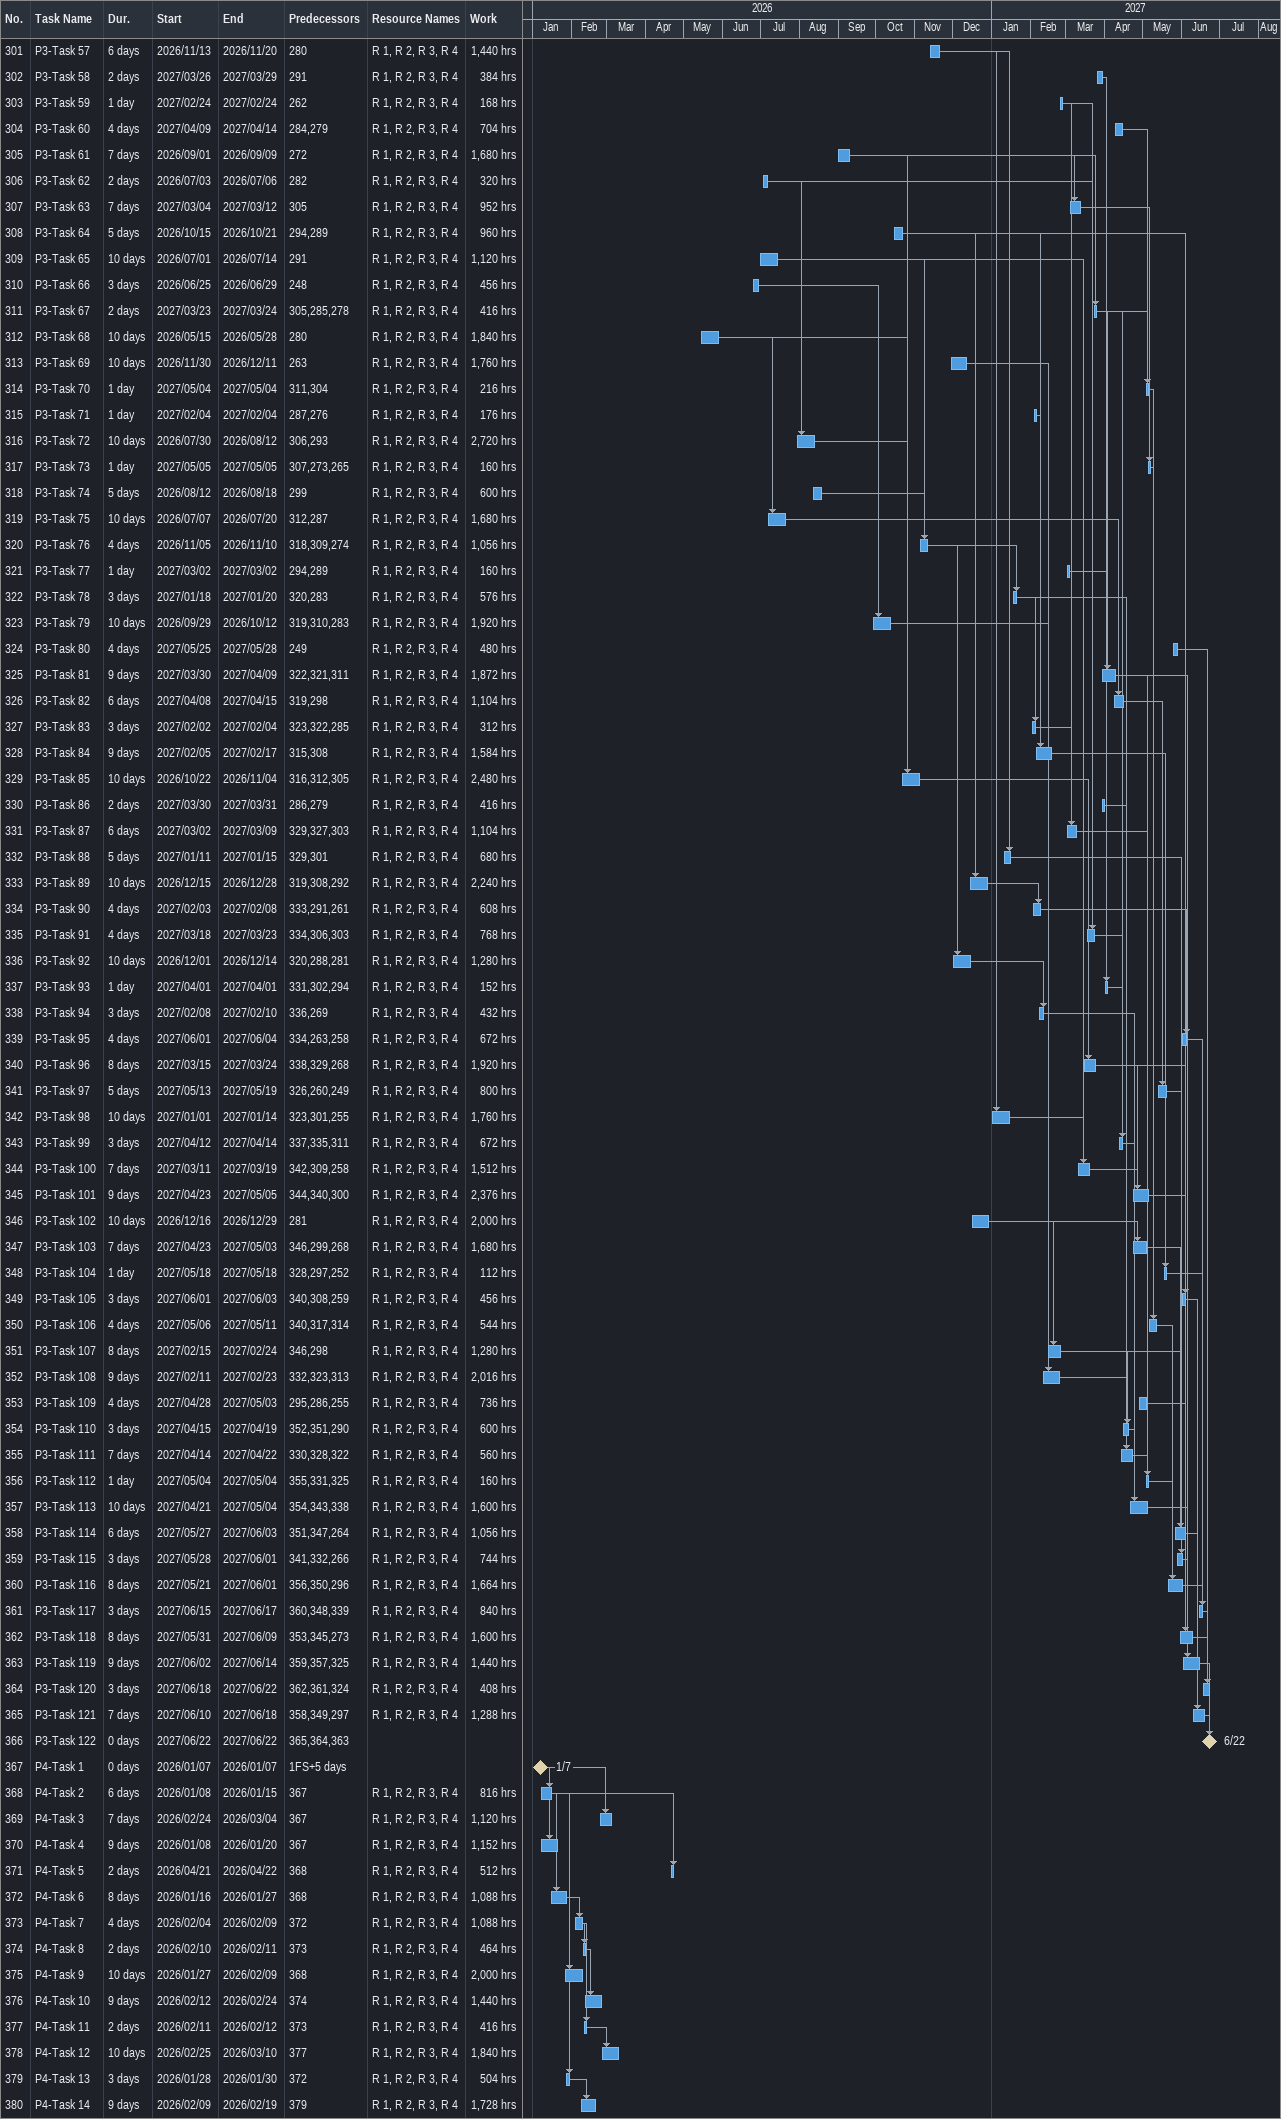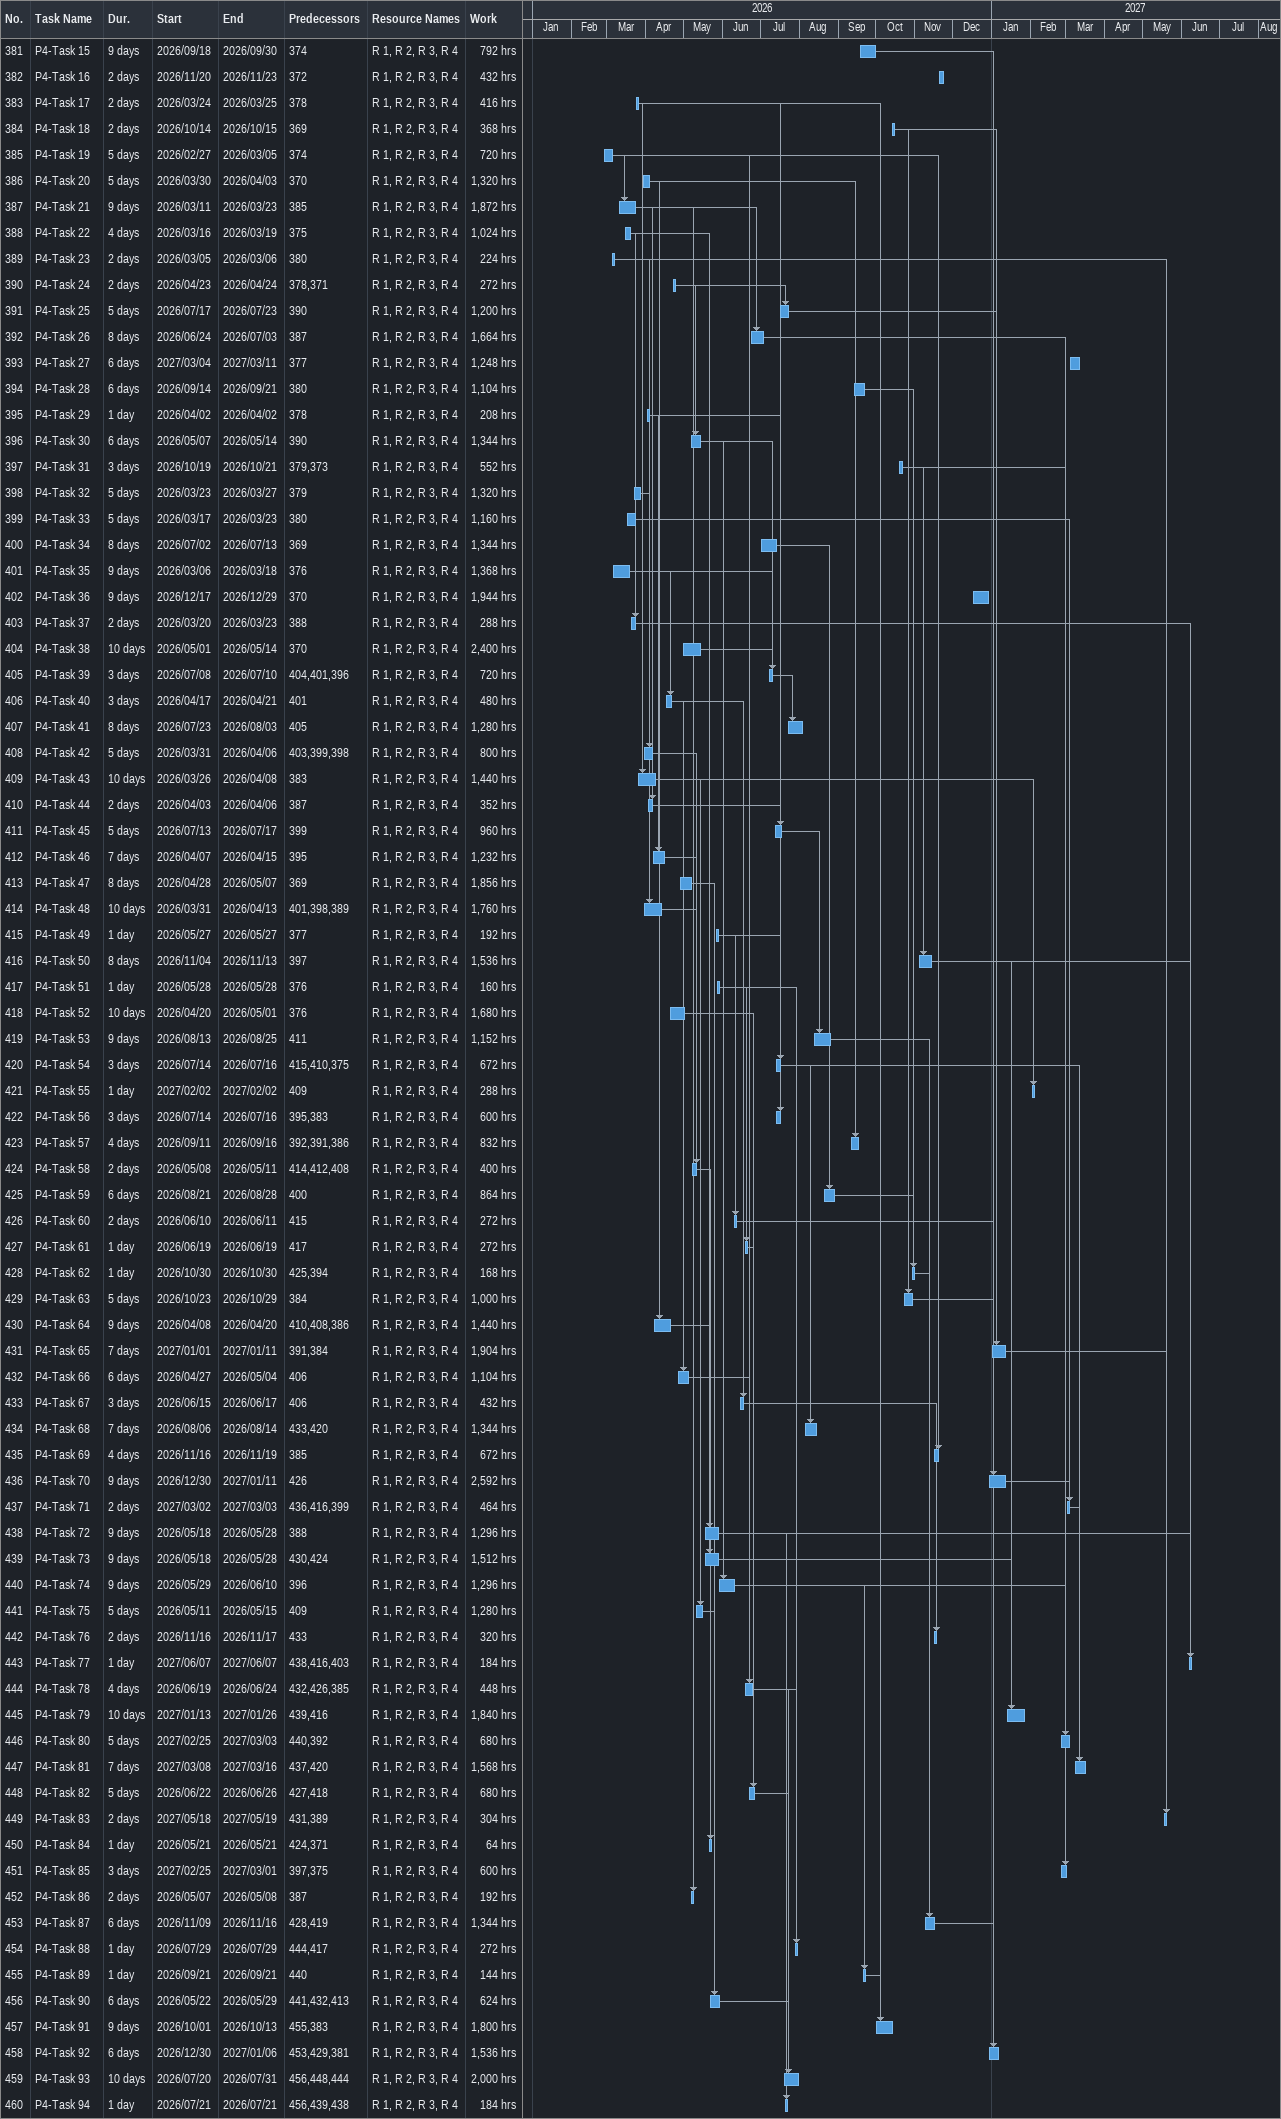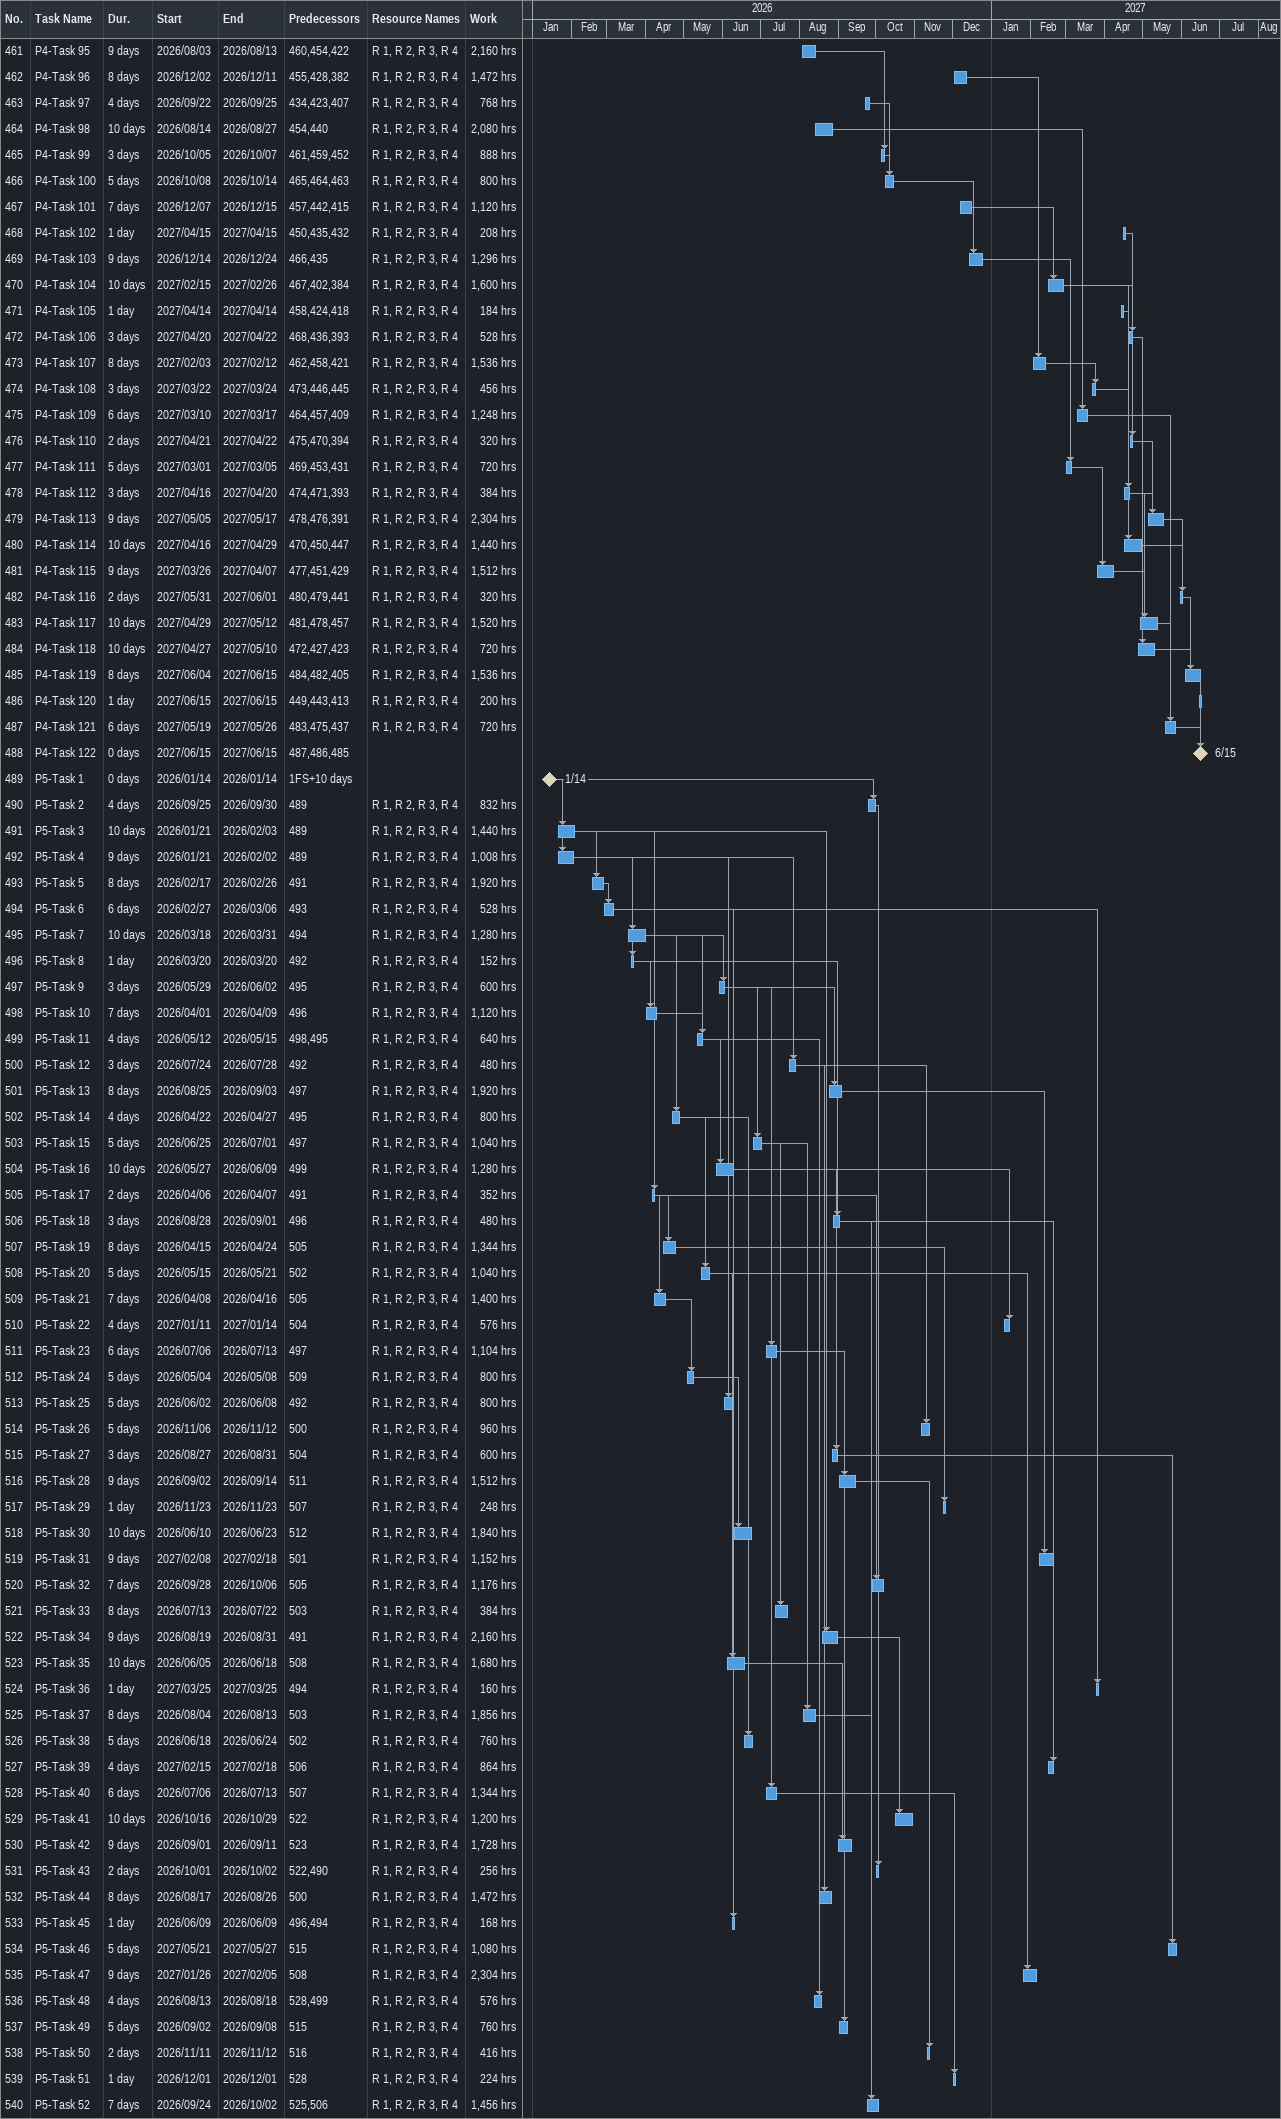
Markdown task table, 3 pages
| ID | Task | Duration | Start | Finish | Predecessors | Resources | Work (h) |
|---|---|---|---|---|---|---|---|
| 301 | P3-Task 57 | 6d | 2026-11-13 | 2026-11-20 | 280 | R 1, R 2, R 3, R 4 | 1440 |
| 302 | P3-Task 58 | 2d | 2027-03-26 | 2027-03-29 | 291 | R 1, R 2, R 3, R 4 | 384 |
| 303 | P3-Task 59 | 1d | 2027-02-24 | 2027-02-24 | 262 | R 1, R 2, R 3, R 4 | 168 |
| 304 | P3-Task 60 | 4d | 2027-04-09 | 2027-04-14 | 284, 279 | R 1, R 2, R 3, R 4 | 704 |
| 305 | P3-Task 61 | 7d | 2026-09-01 | 2026-09-09 | 272 | R 1, R 2, R 3, R 4 | 1680 |
| 306 | P3-Task 62 | 2d | 2026-07-03 | 2026-07-06 | 282 | R 1, R 2, R 3, R 4 | 320 |
| 307 | P3-Task 63 | 7d | 2027-03-04 | 2027-03-12 | 305 | R 1, R 2, R 3, R 4 | 952 |
| 308 | P3-Task 64 | 5d | 2026-10-15 | 2026-10-21 | 294, 289 | R 1, R 2, R 3, R 4 | 960 |
| 309 | P3-Task 65 | 10d | 2026-07-01 | 2026-07-14 | 291 | R 1, R 2, R 3, R 4 | 1120 |
| 310 | P3-Task 66 | 3d | 2026-06-25 | 2026-06-29 | 248 | R 1, R 2, R 3, R 4 | 456 |
| 311 | P3-Task 67 | 2d | 2027-03-23 | 2027-03-24 | 305, 285, 278 | R 1, R 2, R 3, R 4 | 416 |
| 312 | P3-Task 68 | 10d | 2026-05-15 | 2026-05-28 | 280 | R 1, R 2, R 3, R 4 | 1840 |
| 313 | P3-Task 69 | 10d | 2026-11-30 | 2026-12-11 | 263 | R 1, R 2, R 3, R 4 | 1760 |
| 314 | P3-Task 70 | 1d | 2027-05-04 | 2027-05-04 | 311, 304 | R 1, R 2, R 3, R 4 | 216 |
| 315 | P3-Task 71 | 1d | 2027-02-04 | 2027-02-04 | 287, 276 | R 1, R 2, R 3, R 4 | 176 |
| 316 | P3-Task 72 | 10d | 2026-07-30 | 2026-08-12 | 306, 293 | R 1, R 2, R 3, R 4 | 2720 |
| 317 | P3-Task 73 | 1d | 2027-05-05 | 2027-05-05 | 307, 273, 265 | R 1, R 2, R 3, R 4 | 160 |
| 318 | P3-Task 74 | 5d | 2026-08-12 | 2026-08-18 | 299 | R 1, R 2, R 3, R 4 | 600 |
| 319 | P3-Task 75 | 10d | 2026-07-07 | 2026-07-20 | 312, 287 | R 1, R 2, R 3, R 4 | 1680 |
| 320 | P3-Task 76 | 4d | 2026-11-05 | 2026-11-10 | 318, 309, 274 | R 1, R 2, R 3, R 4 | 1056 |
| 321 | P3-Task 77 | 1d | 2027-03-02 | 2027-03-02 | 294, 289 | R 1, R 2, R 3, R 4 | 160 |
| 322 | P3-Task 78 | 3d | 2027-01-18 | 2027-01-20 | 320, 283 | R 1, R 2, R 3, R 4 | 576 |
| 323 | P3-Task 79 | 10d | 2026-09-29 | 2026-10-12 | 319, 310, 283 | R 1, R 2, R 3, R 4 | 1920 |
| 324 | P3-Task 80 | 4d | 2027-05-25 | 2027-05-28 | 249 | R 1, R 2, R 3, R 4 | 480 |
| 325 | P3-Task 81 | 9d | 2027-03-30 | 2027-04-09 | 322, 321, 311 | R 1, R 2, R 3, R 4 | 1872 |
| 326 | P3-Task 82 | 6d | 2027-04-08 | 2027-04-15 | 319, 298 | R 1, R 2, R 3, R 4 | 1104 |
| 327 | P3-Task 83 | 3d | 2027-02-02 | 2027-02-04 | 323, 322, 285 | R 1, R 2, R 3, R 4 | 312 |
| 328 | P3-Task 84 | 9d | 2027-02-05 | 2027-02-17 | 315, 308 | R 1, R 2, R 3, R 4 | 1584 |
| 329 | P3-Task 85 | 10d | 2026-10-22 | 2026-11-04 | 316, 312, 305 | R 1, R 2, R 3, R 4 | 2480 |
| 330 | P3-Task 86 | 2d | 2027-03-30 | 2027-03-31 | 286, 279 | R 1, R 2, R 3, R 4 | 416 |
| 331 | P3-Task 87 | 6d | 2027-03-02 | 2027-03-09 | 329, 327, 303 | R 1, R 2, R 3, R 4 | 1104 |
| 332 | P3-Task 88 | 5d | 2027-01-11 | 2027-01-15 | 329, 301 | R 1, R 2, R 3, R 4 | 680 |
| 333 | P3-Task 89 | 10d | 2026-12-15 | 2026-12-28 | 319, 308, 292 | R 1, R 2, R 3, R 4 | 2240 |
| 334 | P3-Task 90 | 4d | 2027-02-03 | 2027-02-08 | 333, 291, 261 | R 1, R 2, R 3, R 4 | 608 |
| 335 | P3-Task 91 | 4d | 2027-03-18 | 2027-03-23 | 334, 306, 303 | R 1, R 2, R 3, R 4 | 768 |
| 336 | P3-Task 92 | 10d | 2026-12-01 | 2026-12-14 | 320, 288, 281 | R 1, R 2, R 3, R 4 | 1280 |
| 337 | P3-Task 93 | 1d | 2027-04-01 | 2027-04-01 | 331, 302, 294 | R 1, R 2, R 3, R 4 | 152 |
| 338 | P3-Task 94 | 3d | 2027-02-08 | 2027-02-10 | 336, 269 | R 1, R 2, R 3, R 4 | 432 |
| 339 | P3-Task 95 | 4d | 2027-06-01 | 2027-06-04 | 334, 263, 258 | R 1, R 2, R 3, R 4 | 672 |
| 340 | P3-Task 96 | 8d | 2027-03-15 | 2027-03-24 | 338, 329, 268 | R 1, R 2, R 3, R 4 | 1920 |
| 341 | P3-Task 97 | 5d | 2027-05-13 | 2027-05-19 | 326, 260, 249 | R 1, R 2, R 3, R 4 | 800 |
| 342 | P3-Task 98 | 10d | 2027-01-01 | 2027-01-14 | 323, 301, 255 | R 1, R 2, R 3, R 4 | 1760 |
| 343 | P3-Task 99 | 3d | 2027-04-12 | 2027-04-14 | 337, 335, 311 | R 1, R 2, R 3, R 4 | 672 |
| 344 | P3-Task 100 | 7d | 2027-03-11 | 2027-03-19 | 342, 309, 258 | R 1, R 2, R 3, R 4 | 1512 |
| 345 | P3-Task 101 | 9d | 2027-04-23 | 2027-05-05 | 344, 340, 300 | R 1, R 2, R 3, R 4 | 2376 |
| 346 | P3-Task 102 | 10d | 2026-12-16 | 2026-12-29 | 281 | R 1, R 2, R 3, R 4 | 2000 |
| 347 | P3-Task 103 | 7d | 2027-04-23 | 2027-05-03 | 346, 299, 268 | R 1, R 2, R 3, R 4 | 1680 |
| 348 | P3-Task 104 | 1d | 2027-05-18 | 2027-05-18 | 328, 297, 252 | R 1, R 2, R 3, R 4 | 112 |
| 349 | P3-Task 105 | 3d | 2027-06-01 | 2027-06-03 | 340, 308, 259 | R 1, R 2, R 3, R 4 | 456 |
| 350 | P3-Task 106 | 4d | 2027-05-06 | 2027-05-11 | 340, 317, 314 | R 1, R 2, R 3, R 4 | 544 |
| 351 | P3-Task 107 | 8d | 2027-02-15 | 2027-02-24 | 346, 298 | R 1, R 2, R 3, R 4 | 1280 |
| 352 | P3-Task 108 | 9d | 2027-02-11 | 2027-02-23 | 332, 323, 313 | R 1, R 2, R 3, R 4 | 2016 |
| 353 | P3-Task 109 | 4d | 2027-04-28 | 2027-05-03 | 295, 286, 255 | R 1, R 2, R 3, R 4 | 736 |
| 354 | P3-Task 110 | 3d | 2027-04-15 | 2027-04-19 | 352, 351, 290 | R 1, R 2, R 3, R 4 | 600 |
| 355 | P3-Task 111 | 7d | 2027-04-14 | 2027-04-22 | 330, 328, 322 | R 1, R 2, R 3, R 4 | 560 |
| 356 | P3-Task 112 | 1d | 2027-05-04 | 2027-05-04 | 355, 331, 325 | R 1, R 2, R 3, R 4 | 160 |
| 357 | P3-Task 113 | 10d | 2027-04-21 | 2027-05-04 | 354, 343, 338 | R 1, R 2, R 3, R 4 | 1600 |
| 358 | P3-Task 114 | 6d | 2027-05-27 | 2027-06-03 | 351, 347, 264 | R 1, R 2, R 3, R 4 | 1056 |
| 359 | P3-Task 115 | 3d | 2027-05-28 | 2027-06-01 | 341, 332, 266 | R 1, R 2, R 3, R 4 | 744 |
| 360 | P3-Task 116 | 8d | 2027-05-21 | 2027-06-01 | 356, 350, 296 | R 1, R 2, R 3, R 4 | 1664 |
| 361 | P3-Task 117 | 3d | 2027-06-15 | 2027-06-17 | 360, 348, 339 | R 1, R 2, R 3, R 4 | 840 |
| 362 | P3-Task 118 | 8d | 2027-05-31 | 2027-06-09 | 353, 345, 273 | R 1, R 2, R 3, R 4 | 1600 |
| 363 | P3-Task 119 | 9d | 2027-06-02 | 2027-06-14 | 359, 357, 325 | R 1, R 2, R 3, R 4 | 1440 |
| 364 | P3-Task 120 | 3d | 2027-06-18 | 2027-06-22 | 362, 361, 324 | R 1, R 2, R 3, R 4 | 408 |
| 365 | P3-Task 121 | 7d | 2027-06-10 | 2027-06-18 | 358, 349, 297 | R 1, R 2, R 3, R 4 | 1288 |
| 366 | P3-Task 122 | 0d | 2027-06-22 | 2027-06-22 | 365, 364, 363 |  |  |
| 367 | P4-Task 1 | 0d | 2026-01-07 | 2026-01-07 | 1FS+5d |  |  |
| 368 | P4-Task 2 | 6d | 2026-01-08 | 2026-01-15 | 367 | R 1, R 2, R 3, R 4 | 816 |
| 369 | P4-Task 3 | 7d | 2026-02-24 | 2026-03-04 | 367 | R 1, R 2, R 3, R 4 | 1120 |
| 370 | P4-Task 4 | 9d | 2026-01-08 | 2026-01-20 | 367 | R 1, R 2, R 3, R 4 | 1152 |
| 371 | P4-Task 5 | 2d | 2026-04-21 | 2026-04-22 | 368 | R 1, R 2, R 3, R 4 | 512 |
| 372 | P4-Task 6 | 8d | 2026-01-16 | 2026-01-27 | 368 | R 1, R 2, R 3, R 4 | 1088 |
| 373 | P4-Task 7 | 4d | 2026-02-04 | 2026-02-09 | 372 | R 1, R 2, R 3, R 4 | 1088 |
| 374 | P4-Task 8 | 2d | 2026-02-10 | 2026-02-11 | 373 | R 1, R 2, R 3, R 4 | 464 |
| 375 | P4-Task 9 | 10d | 2026-01-27 | 2026-02-09 | 368 | R 1, R 2, R 3, R 4 | 2000 |
| 376 | P4-Task 10 | 9d | 2026-02-12 | 2026-02-24 | 374 | R 1, R 2, R 3, R 4 | 1440 |
| 377 | P4-Task 11 | 2d | 2026-02-11 | 2026-02-12 | 373 | R 1, R 2, R 3, R 4 | 416 |
| 378 | P4-Task 12 | 10d | 2026-02-25 | 2026-03-10 | 377 | R 1, R 2, R 3, R 4 | 1840 |
| 379 | P4-Task 13 | 3d | 2026-01-28 | 2026-01-30 | 372 | R 1, R 2, R 3, R 4 | 504 |
| 380 | P4-Task 14 | 9d | 2026-02-09 | 2026-02-19 | 379 | R 1, R 2, R 3, R 4 | 1728 |
| 381 | P4-Task 15 | 9d | 2026-09-18 | 2026-09-30 | 374 | R 1, R 2, R 3, R 4 | 792 |
| 382 | P4-Task 16 | 2d | 2026-11-20 | 2026-11-23 | 372 | R 1, R 2, R 3, R 4 | 432 |
| 383 | P4-Task 17 | 2d | 2026-03-24 | 2026-03-25 | 378 | R 1, R 2, R 3, R 4 | 416 |
| 384 | P4-Task 18 | 2d | 2026-10-14 | 2026-10-15 | 369 | R 1, R 2, R 3, R 4 | 368 |
| 385 | P4-Task 19 | 5d | 2026-02-27 | 2026-03-05 | 374 | R 1, R 2, R 3, R 4 | 720 |
| 386 | P4-Task 20 | 5d | 2026-03-30 | 2026-04-03 | 370 | R 1, R 2, R 3, R 4 | 1320 |
| 387 | P4-Task 21 | 9d | 2026-03-11 | 2026-03-23 | 385 | R 1, R 2, R 3, R 4 | 1872 |
| 388 | P4-Task 22 | 4d | 2026-03-16 | 2026-03-19 | 375 | R 1, R 2, R 3, R 4 | 1024 |
| 389 | P4-Task 23 | 2d | 2026-03-05 | 2026-03-06 | 380 | R 1, R 2, R 3, R 4 | 224 |
| 390 | P4-Task 24 | 2d | 2026-04-23 | 2026-04-24 | 378, 371 | R 1, R 2, R 3, R 4 | 272 |
| 391 | P4-Task 25 | 5d | 2026-07-17 | 2026-07-23 | 390 | R 1, R 2, R 3, R 4 | 1200 |
| 392 | P4-Task 26 | 8d | 2026-06-24 | 2026-07-03 | 387 | R 1, R 2, R 3, R 4 | 1664 |
| 393 | P4-Task 27 | 6d | 2027-03-04 | 2027-03-11 | 377 | R 1, R 2, R 3, R 4 | 1248 |
| 394 | P4-Task 28 | 6d | 2026-09-14 | 2026-09-21 | 380 | R 1, R 2, R 3, R 4 | 1104 |
| 395 | P4-Task 29 | 1d | 2026-04-02 | 2026-04-02 | 378 | R 1, R 2, R 3, R 4 | 208 |
| 396 | P4-Task 30 | 6d | 2026-05-07 | 2026-05-14 | 390 | R 1, R 2, R 3, R 4 | 1344 |
| 397 | P4-Task 31 | 3d | 2026-10-19 | 2026-10-21 | 379, 373 | R 1, R 2, R 3, R 4 | 552 |
| 398 | P4-Task 32 | 5d | 2026-03-23 | 2026-03-27 | 379 | R 1, R 2, R 3, R 4 | 1320 |
| 399 | P4-Task 33 | 5d | 2026-03-17 | 2026-03-23 | 380 | R 1, R 2, R 3, R 4 | 1160 |
| 400 | P4-Task 34 | 8d | 2026-07-02 | 2026-07-13 | 369 | R 1, R 2, R 3, R 4 | 1344 |
| 401 | P4-Task 35 | 9d | 2026-03-06 | 2026-03-18 | 376 | R 1, R 2, R 3, R 4 | 1368 |
| 402 | P4-Task 36 | 9d | 2026-12-17 | 2026-12-29 | 370 | R 1, R 2, R 3, R 4 | 1944 |
| 403 | P4-Task 37 | 2d | 2026-03-20 | 2026-03-23 | 388 | R 1, R 2, R 3, R 4 | 288 |
| 404 | P4-Task 38 | 10d | 2026-05-01 | 2026-05-14 | 370 | R 1, R 2, R 3, R 4 | 2400 |
| 405 | P4-Task 39 | 3d | 2026-07-08 | 2026-07-10 | 404, 401, 396 | R 1, R 2, R 3, R 4 | 720 |
| 406 | P4-Task 40 | 3d | 2026-04-17 | 2026-04-21 | 401 | R 1, R 2, R 3, R 4 | 480 |
| 407 | P4-Task 41 | 8d | 2026-07-23 | 2026-08-03 | 405 | R 1, R 2, R 3, R 4 | 1280 |
| 408 | P4-Task 42 | 5d | 2026-03-31 | 2026-04-06 | 403, 399, 398 | R 1, R 2, R 3, R 4 | 800 |
| 409 | P4-Task 43 | 10d | 2026-03-26 | 2026-04-08 | 383 | R 1, R 2, R 3, R 4 | 1440 |
| 410 | P4-Task 44 | 2d | 2026-04-03 | 2026-04-06 | 387 | R 1, R 2, R 3, R 4 | 352 |
| 411 | P4-Task 45 | 5d | 2026-07-13 | 2026-07-17 | 399 | R 1, R 2, R 3, R 4 | 960 |
| 412 | P4-Task 46 | 7d | 2026-04-07 | 2026-04-15 | 395 | R 1, R 2, R 3, R 4 | 1232 |
| 413 | P4-Task 47 | 8d | 2026-04-28 | 2026-05-07 | 369 | R 1, R 2, R 3, R 4 | 1856 |
| 414 | P4-Task 48 | 10d | 2026-03-31 | 2026-04-13 | 401, 398, 389 | R 1, R 2, R 3, R 4 | 1760 |
| 415 | P4-Task 49 | 1d | 2026-05-27 | 2026-05-27 | 377 | R 1, R 2, R 3, R 4 | 192 |
| 416 | P4-Task 50 | 8d | 2026-11-04 | 2026-11-13 | 397 | R 1, R 2, R 3, R 4 | 1536 |
| 417 | P4-Task 51 | 1d | 2026-05-28 | 2026-05-28 | 376 | R 1, R 2, R 3, R 4 | 160 |
| 418 | P4-Task 52 | 10d | 2026-04-20 | 2026-05-01 | 376 | R 1, R 2, R 3, R 4 | 1680 |
| 419 | P4-Task 53 | 9d | 2026-08-13 | 2026-08-25 | 411 | R 1, R 2, R 3, R 4 | 1152 |
| 420 | P4-Task 54 | 3d | 2026-07-14 | 2026-07-16 | 415, 410, 375 | R 1, R 2, R 3, R 4 | 672 |
| 421 | P4-Task 55 | 1d | 2027-02-02 | 2027-02-02 | 409 | R 1, R 2, R 3, R 4 | 288 |
| 422 | P4-Task 56 | 3d | 2026-07-14 | 2026-07-16 | 395, 383 | R 1, R 2, R 3, R 4 | 600 |
| 423 | P4-Task 57 | 4d | 2026-09-11 | 2026-09-16 | 392, 391, 386 | R 1, R 2, R 3, R 4 | 832 |
| 424 | P4-Task 58 | 2d | 2026-05-08 | 2026-05-11 | 414, 412, 408 | R 1, R 2, R 3, R 4 | 400 |
| 425 | P4-Task 59 | 6d | 2026-08-21 | 2026-08-28 | 400 | R 1, R 2, R 3, R 4 | 864 |
| 426 | P4-Task 60 | 2d | 2026-06-10 | 2026-06-11 | 415 | R 1, R 2, R 3, R 4 | 272 |
| 427 | P4-Task 61 | 1d | 2026-06-19 | 2026-06-19 | 417 | R 1, R 2, R 3, R 4 | 272 |
| 428 | P4-Task 62 | 1d | 2026-10-30 | 2026-10-30 | 425, 394 | R 1, R 2, R 3, R 4 | 168 |
| 429 | P4-Task 63 | 5d | 2026-10-23 | 2026-10-29 | 384 | R 1, R 2, R 3, R 4 | 1000 |
| 430 | P4-Task 64 | 9d | 2026-04-08 | 2026-04-20 | 410, 408, 386 | R 1, R 2, R 3, R 4 | 1440 |
| 431 | P4-Task 65 | 7d | 2027-01-01 | 2027-01-11 | 391, 384 | R 1, R 2, R 3, R 4 | 1904 |
| 432 | P4-Task 66 | 6d | 2026-04-27 | 2026-05-04 | 406 | R 1, R 2, R 3, R 4 | 1104 |
| 433 | P4-Task 67 | 3d | 2026-06-15 | 2026-06-17 | 406 | R 1, R 2, R 3, R 4 | 432 |
| 434 | P4-Task 68 | 7d | 2026-08-06 | 2026-08-14 | 433, 420 | R 1, R 2, R 3, R 4 | 1344 |
| 435 | P4-Task 69 | 4d | 2026-11-16 | 2026-11-19 | 385 | R 1, R 2, R 3, R 4 | 672 |
| 436 | P4-Task 70 | 9d | 2026-12-30 | 2027-01-11 | 426 | R 1, R 2, R 3, R 4 | 2592 |
| 437 | P4-Task 71 | 2d | 2027-03-02 | 2027-03-03 | 436, 416, 399 | R 1, R 2, R 3, R 4 | 464 |
| 438 | P4-Task 72 | 9d | 2026-05-18 | 2026-05-28 | 388 | R 1, R 2, R 3, R 4 | 1296 |
| 439 | P4-Task 73 | 9d | 2026-05-18 | 2026-05-28 | 430, 424 | R 1, R 2, R 3, R 4 | 1512 |
| 440 | P4-Task 74 | 9d | 2026-05-29 | 2026-06-10 | 396 | R 1, R 2, R 3, R 4 | 1296 |
| 441 | P4-Task 75 | 5d | 2026-05-11 | 2026-05-15 | 409 | R 1, R 2, R 3, R 4 | 1280 |
| 442 | P4-Task 76 | 2d | 2026-11-16 | 2026-11-17 | 433 | R 1, R 2, R 3, R 4 | 320 |
| 443 | P4-Task 77 | 1d | 2027-06-07 | 2027-06-07 | 438, 416, 403 | R 1, R 2, R 3, R 4 | 184 |
| 444 | P4-Task 78 | 4d | 2026-06-19 | 2026-06-24 | 432, 426, 385 | R 1, R 2, R 3, R 4 | 448 |
| 445 | P4-Task 79 | 10d | 2027-01-13 | 2027-01-26 | 439, 416 | R 1, R 2, R 3, R 4 | 1840 |
| 446 | P4-Task 80 | 5d | 2027-02-25 | 2027-03-03 | 440, 392 | R 1, R 2, R 3, R 4 | 680 |
| 447 | P4-Task 81 | 7d | 2027-03-08 | 2027-03-16 | 437, 420 | R 1, R 2, R 3, R 4 | 1568 |
| 448 | P4-Task 82 | 5d | 2026-06-22 | 2026-06-26 | 427, 418 | R 1, R 2, R 3, R 4 | 680 |
| 449 | P4-Task 83 | 2d | 2027-05-18 | 2027-05-19 | 431, 389 | R 1, R 2, R 3, R 4 | 304 |
| 450 | P4-Task 84 | 1d | 2026-05-21 | 2026-05-21 | 424, 371 | R 1, R 2, R 3, R 4 | 64 |
| 451 | P4-Task 85 | 3d | 2027-02-25 | 2027-03-01 | 397, 375 | R 1, R 2, R 3, R 4 | 600 |
| 452 | P4-Task 86 | 2d | 2026-05-07 | 2026-05-08 | 387 | R 1, R 2, R 3, R 4 | 192 |
| 453 | P4-Task 87 | 6d | 2026-11-09 | 2026-11-16 | 428, 419 | R 1, R 2, R 3, R 4 | 1344 |
| 454 | P4-Task 88 | 1d | 2026-07-29 | 2026-07-29 | 444, 417 | R 1, R 2, R 3, R 4 | 272 |
| 455 | P4-Task 89 | 1d | 2026-09-21 | 2026-09-21 | 440 | R 1, R 2, R 3, R 4 | 144 |
| 456 | P4-Task 90 | 6d | 2026-05-22 | 2026-05-29 | 441, 432, 413 | R 1, R 2, R 3, R 4 | 624 |
| 457 | P4-Task 91 | 9d | 2026-10-01 | 2026-10-13 | 455, 383 | R 1, R 2, R 3, R 4 | 1800 |
| 458 | P4-Task 92 | 6d | 2026-12-30 | 2027-01-06 | 453, 429, 381 | R 1, R 2, R 3, R 4 | 1536 |
| 459 | P4-Task 93 | 10d | 2026-07-20 | 2026-07-31 | 456, 448, 444 | R 1, R 2, R 3, R 4 | 2000 |
| 460 | P4-Task 94 | 1d | 2026-07-21 | 2026-07-21 | 456, 439, 438 | R 1, R 2, R 3, R 4 | 184 |
| 461 | P4-Task 95 | 9d | 2026-08-03 | 2026-08-13 | 460, 454, 422 | R 1, R 2, R 3, R 4 | 2160 |
| 462 | P4-Task 96 | 8d | 2026-12-02 | 2026-12-11 | 455, 428, 382 | R 1, R 2, R 3, R 4 | 1472 |
| 463 | P4-Task 97 | 4d | 2026-09-22 | 2026-09-25 | 434, 423, 407 | R 1, R 2, R 3, R 4 | 768 |
| 464 | P4-Task 98 | 10d | 2026-08-14 | 2026-08-27 | 454, 440 | R 1, R 2, R 3, R 4 | 2080 |
| 465 | P4-Task 99 | 3d | 2026-10-05 | 2026-10-07 | 461, 459, 452 | R 1, R 2, R 3, R 4 | 888 |
| 466 | P4-Task 100 | 5d | 2026-10-08 | 2026-10-14 | 465, 464, 463 | R 1, R 2, R 3, R 4 | 800 |
| 467 | P4-Task 101 | 7d | 2026-12-07 | 2026-12-15 | 457, 442, 415 | R 1, R 2, R 3, R 4 | 1120 |
| 468 | P4-Task 102 | 1d | 2027-04-15 | 2027-04-15 | 450, 435, 432 | R 1, R 2, R 3, R 4 | 208 |
| 469 | P4-Task 103 | 9d | 2026-12-14 | 2026-12-24 | 466, 435 | R 1, R 2, R 3, R 4 | 1296 |
| 470 | P4-Task 104 | 10d | 2027-02-15 | 2027-02-26 | 467, 402, 384 | R 1, R 2, R 3, R 4 | 1600 |
| 471 | P4-Task 105 | 1d | 2027-04-14 | 2027-04-14 | 458, 424, 418 | R 1, R 2, R 3, R 4 | 184 |
| 472 | P4-Task 106 | 3d | 2027-04-20 | 2027-04-22 | 468, 436, 393 | R 1, R 2, R 3, R 4 | 528 |
| 473 | P4-Task 107 | 8d | 2027-02-03 | 2027-02-12 | 462, 458, 421 | R 1, R 2, R 3, R 4 | 1536 |
| 474 | P4-Task 108 | 3d | 2027-03-22 | 2027-03-24 | 473, 446, 445 | R 1, R 2, R 3, R 4 | 456 |
| 475 | P4-Task 109 | 6d | 2027-03-10 | 2027-03-17 | 464, 457, 409 | R 1, R 2, R 3, R 4 | 1248 |
| 476 | P4-Task 110 | 2d | 2027-04-21 | 2027-04-22 | 475, 470, 394 | R 1, R 2, R 3, R 4 | 320 |
| 477 | P4-Task 111 | 5d | 2027-03-01 | 2027-03-05 | 469, 453, 431 | R 1, R 2, R 3, R 4 | 720 |
| 478 | P4-Task 112 | 3d | 2027-04-16 | 2027-04-20 | 474, 471, 393 | R 1, R 2, R 3, R 4 | 384 |
| 479 | P4-Task 113 | 9d | 2027-05-05 | 2027-05-17 | 478, 476, 391 | R 1, R 2, R 3, R 4 | 2304 |
| 480 | P4-Task 114 | 10d | 2027-04-16 | 2027-04-29 | 470, 450, 447 | R 1, R 2, R 3, R 4 | 1440 |
| 481 | P4-Task 115 | 9d | 2027-03-26 | 2027-04-07 | 477, 451, 429 | R 1, R 2, R 3, R 4 | 1512 |
| 482 | P4-Task 116 | 2d | 2027-05-31 | 2027-06-01 | 480, 479, 441 | R 1, R 2, R 3, R 4 | 320 |
| 483 | P4-Task 117 | 10d | 2027-04-29 | 2027-05-12 | 481, 478, 457 | R 1, R 2, R 3, R 4 | 1520 |
| 484 | P4-Task 118 | 10d | 2027-04-27 | 2027-05-10 | 472, 427, 423 | R 1, R 2, R 3, R 4 | 720 |
| 485 | P4-Task 119 | 8d | 2027-06-04 | 2027-06-15 | 484, 482, 405 | R 1, R 2, R 3, R 4 | 1536 |
| 486 | P4-Task 120 | 1d | 2027-06-15 | 2027-06-15 | 449, 443, 413 | R 1, R 2, R 3, R 4 | 200 |
| 487 | P4-Task 121 | 6d | 2027-05-19 | 2027-05-26 | 483, 475, 437 | R 1, R 2, R 3, R 4 | 720 |
| 488 | P4-Task 122 | 0d | 2027-06-15 | 2027-06-15 | 487, 486, 485 |  |  |
| 489 | P5-Task 1 | 0d | 2026-01-14 | 2026-01-14 | 1FS+10d |  |  |
| 490 | P5-Task 2 | 4d | 2026-09-25 | 2026-09-30 | 489 | R 1, R 2, R 3, R 4 | 832 |
| 491 | P5-Task 3 | 10d | 2026-01-21 | 2026-02-03 | 489 | R 1, R 2, R 3, R 4 | 1440 |
| 492 | P5-Task 4 | 9d | 2026-01-21 | 2026-02-02 | 489 | R 1, R 2, R 3, R 4 | 1008 |
| 493 | P5-Task 5 | 8d | 2026-02-17 | 2026-02-26 | 491 | R 1, R 2, R 3, R 4 | 1920 |
| 494 | P5-Task 6 | 6d | 2026-02-27 | 2026-03-06 | 493 | R 1, R 2, R 3, R 4 | 528 |
| 495 | P5-Task 7 | 10d | 2026-03-18 | 2026-03-31 | 494 | R 1, R 2, R 3, R 4 | 1280 |
| 496 | P5-Task 8 | 1d | 2026-03-20 | 2026-03-20 | 492 | R 1, R 2, R 3, R 4 | 152 |
| 497 | P5-Task 9 | 3d | 2026-05-29 | 2026-06-02 | 495 | R 1, R 2, R 3, R 4 | 600 |
| 498 | P5-Task 10 | 7d | 2026-04-01 | 2026-04-09 | 496 | R 1, R 2, R 3, R 4 | 1120 |
| 499 | P5-Task 11 | 4d | 2026-05-12 | 2026-05-15 | 498, 495 | R 1, R 2, R 3, R 4 | 640 |
| 500 | P5-Task 12 | 3d | 2026-07-24 | 2026-07-28 | 492 | R 1, R 2, R 3, R 4 | 480 |
| 501 | P5-Task 13 | 8d | 2026-08-25 | 2026-09-03 | 497 | R 1, R 2, R 3, R 4 | 1920 |
| 502 | P5-Task 14 | 4d | 2026-04-22 | 2026-04-27 | 495 | R 1, R 2, R 3, R 4 | 800 |
| 503 | P5-Task 15 | 5d | 2026-06-25 | 2026-07-01 | 497 | R 1, R 2, R 3, R 4 | 1040 |
| 504 | P5-Task 16 | 10d | 2026-05-27 | 2026-06-09 | 499 | R 1, R 2, R 3, R 4 | 1280 |
| 505 | P5-Task 17 | 2d | 2026-04-06 | 2026-04-07 | 491 | R 1, R 2, R 3, R 4 | 352 |
| 506 | P5-Task 18 | 3d | 2026-08-28 | 2026-09-01 | 496 | R 1, R 2, R 3, R 4 | 480 |
| 507 | P5-Task 19 | 8d | 2026-04-15 | 2026-04-24 | 505 | R 1, R 2, R 3, R 4 | 1344 |
| 508 | P5-Task 20 | 5d | 2026-05-15 | 2026-05-21 | 502 | R 1, R 2, R 3, R 4 | 1040 |
| 509 | P5-Task 21 | 7d | 2026-04-08 | 2026-04-16 | 505 | R 1, R 2, R 3, R 4 | 1400 |
| 510 | P5-Task 22 | 4d | 2027-01-11 | 2027-01-14 | 504 | R 1, R 2, R 3, R 4 | 576 |
| 511 | P5-Task 23 | 6d | 2026-07-06 | 2026-07-13 | 497 | R 1, R 2, R 3, R 4 | 1104 |
| 512 | P5-Task 24 | 5d | 2026-05-04 | 2026-05-08 | 509 | R 1, R 2, R 3, R 4 | 800 |
| 513 | P5-Task 25 | 5d | 2026-06-02 | 2026-06-08 | 492 | R 1, R 2, R 3, R 4 | 800 |
| 514 | P5-Task 26 | 5d | 2026-11-06 | 2026-11-12 | 500 | R 1, R 2, R 3, R 4 | 960 |
| 515 | P5-Task 27 | 3d | 2026-08-27 | 2026-08-31 | 504 | R 1, R 2, R 3, R 4 | 600 |
| 516 | P5-Task 28 | 9d | 2026-09-02 | 2026-09-14 | 511 | R 1, R 2, R 3, R 4 | 1512 |
| 517 | P5-Task 29 | 1d | 2026-11-23 | 2026-11-23 | 507 | R 1, R 2, R 3, R 4 | 248 |
| 518 | P5-Task 30 | 10d | 2026-06-10 | 2026-06-23 | 512 | R 1, R 2, R 3, R 4 | 1840 |
| 519 | P5-Task 31 | 9d | 2027-02-08 | 2027-02-18 | 501 | R 1, R 2, R 3, R 4 | 1152 |
| 520 | P5-Task 32 | 7d | 2026-09-28 | 2026-10-06 | 505 | R 1, R 2, R 3, R 4 | 1176 |
| 521 | P5-Task 33 | 8d | 2026-07-13 | 2026-07-22 | 503 | R 1, R 2, R 3, R 4 | 384 |
| 522 | P5-Task 34 | 9d | 2026-08-19 | 2026-08-31 | 491 | R 1, R 2, R 3, R 4 | 2160 |
| 523 | P5-Task 35 | 10d | 2026-06-05 | 2026-06-18 | 508 | R 1, R 2, R 3, R 4 | 1680 |
| 524 | P5-Task 36 | 1d | 2027-03-25 | 2027-03-25 | 494 | R 1, R 2, R 3, R 4 | 160 |
| 525 | P5-Task 37 | 8d | 2026-08-04 | 2026-08-13 | 503 | R 1, R 2, R 3, R 4 | 1856 |
| 526 | P5-Task 38 | 5d | 2026-06-18 | 2026-06-24 | 502 | R 1, R 2, R 3, R 4 | 760 |
| 527 | P5-Task 39 | 4d | 2027-02-15 | 2027-02-18 | 506 | R 1, R 2, R 3, R 4 | 864 |
| 528 | P5-Task 40 | 6d | 2026-07-06 | 2026-07-13 | 507 | R 1, R 2, R 3, R 4 | 1344 |
| 529 | P5-Task 41 | 10d | 2026-10-16 | 2026-10-29 | 522 | R 1, R 2, R 3, R 4 | 1200 |
| 530 | P5-Task 42 | 9d | 2026-09-01 | 2026-09-11 | 523 | R 1, R 2, R 3, R 4 | 1728 |
| 531 | P5-Task 43 | 2d | 2026-10-01 | 2026-10-02 | 522, 490 | R 1, R 2, R 3, R 4 | 256 |
| 532 | P5-Task 44 | 8d | 2026-08-17 | 2026-08-26 | 500 | R 1, R 2, R 3, R 4 | 1472 |
| 533 | P5-Task 45 | 1d | 2026-06-09 | 2026-06-09 | 496, 494 | R 1, R 2, R 3, R 4 | 168 |
| 534 | P5-Task 46 | 5d | 2027-05-21 | 2027-05-27 | 515 | R 1, R 2, R 3, R 4 | 1080 |
| 535 | P5-Task 47 | 9d | 2027-01-26 | 2027-02-05 | 508 | R 1, R 2, R 3, R 4 | 2304 |
| 536 | P5-Task 48 | 4d | 2026-08-13 | 2026-08-18 | 528, 499 | R 1, R 2, R 3, R 4 | 576 |
| 537 | P5-Task 49 | 5d | 2026-09-02 | 2026-09-08 | 515 | R 1, R 2, R 3, R 4 | 760 |
| 538 | P5-Task 50 | 2d | 2026-11-11 | 2026-11-12 | 516 | R 1, R 2, R 3, R 4 | 416 |
| 539 | P5-Task 51 | 1d | 2026-12-01 | 2026-12-01 | 528 | R 1, R 2, R 3, R 4 | 224 |
| 540 | P5-Task 52 | 7d | 2026-09-24 | 2026-10-02 | 525, 506 | R 1, R 2, R 3, R 4 | 1456 |
